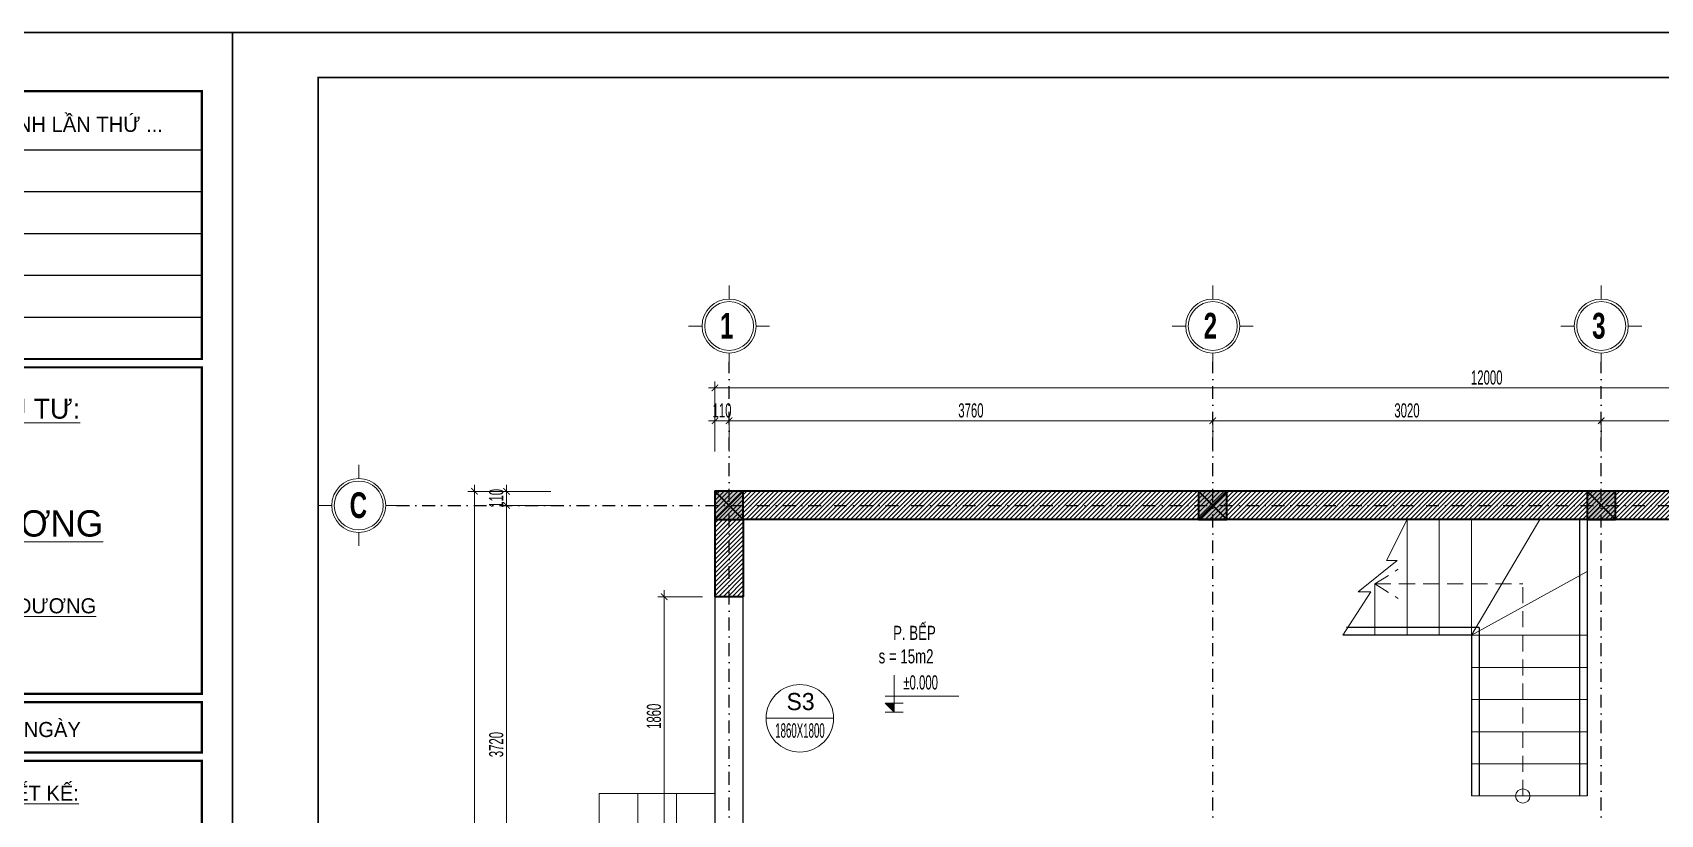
# Model space of a CAD drawing. Header units: inches. Extents: x 274208 to 641690, y -81912 to 129129.
# Drawn here: x 452918 to 465573, y 21044 to 27127 of the extents above; entities that cross this region are included whole.
import ezdxf
from ezdxf.enums import TextEntityAlignment as Align

# ---------------------------------------------------------------- set-up
doc = ezdxf.new("R2010")
doc.units = ezdxf.units.IN
doc.header["$MEASUREMENT"] = 0
doc.header["$PDMODE"] = 3
doc.linetypes.add('$1$HIDDEN', pattern=[0.375, 0.25, -0.125])
doc.linetypes.add('DASHDOT', pattern=[1, 0.5, -0.25, 0, -0.25])
for name, color, linetype, lineweight in [('01.Cut', 255, 'Continuous', 35), ('02.Thay', 145, 'Continuous', 20), ('03.Manh', 251, 'Continuous', 13), ('05.Text', 253, 'Continuous', 18), ('06.betong', 2, 'Continuous', 35), ('08.Dim', 156, 'Continuous', 15), ('09.Hatch', 250, 'Continuous', 5), ('10.Text', 254, 'Continuous', 18), ('11.Khung bo', 32, 'Continuous', 50), ('12.Khung', 36, 'Continuous', 25), ('DIM', 252, 'Continuous', 20), ('NN_KI HIEU', 22, 'Continuous', 18)]:
    doc.layers.add(name, color=color, linetype=linetype, lineweight=lineweight)
for name, color, linetype in [('NET VUA', 143, 'Continuous'), ('text', 7, 'Continuous'), ('TRUC', 250, 'DASHDOT')]:
    doc.layers.add(name, color=color, linetype=linetype)
doc.layers.add('Tpl_Bound', color=1, linetype='Continuous', plot=False)
doc.styles.add('AVANTH', font='')
doc.styles.add('AVANTHB', font='')
doc.styles.add('TT5_Text Dim', font='hoatbif.shx', dxfattribs={"width": 0.6})
doc.styles.add('VnAvantH', font='')
doc.styles.get('AVANTH').set_extended_font_data('.VnAvantH')
doc.styles.get('AVANTHB').set_extended_font_data('.VnAvantH', bold=True)
doc.styles.get('VnAvantH').set_extended_font_data('.VnAvantH')
doc.dimstyles.new('TT5_Dim 1-50', dxfattribs={"dimscale": 50, "dimtxt": 2.2, "dimasz": 1, "dimexe": 1, "dimexo": 0.5, "dimgap": 0.5, "dimtad": 1, "dimdec": 0, "dimzin": 0, "dimdsep": 46, "dimtxsty": 'TT5_Text Dim', "dimblk": 'ARCHTICK', "dimcen": 0, "dimdle": 1, "dimclrd": 256, "dimclre": 256, "dimclrt": 1, "dimadec": 0, "dimazin": 0, "dimtfac": 0.015, "dimtdec": 0, "dimtix": 1, "dimtmove": 2, "dimatfit": 3, "dimldrblk": 'DOT', "dimfxl": 1, "dimtolj": 1, "dimtzin": 0, "dimlwd": -1, "dimlwe": -1, "dimarcsym": 1})

# ---------------------------------------------------------------- blocks, each defined once
blk = doc.blocks.new('100')
at = {"layer": '11.Khung bo', "const_width": 26.7}
for points in [[(1860913, -945240), (1860913, -916940), (1896063, -916940), (1896063, -945240)], [(1896213, -920140), (1896213, -916940), (1901213, -916940), (1901213, -920140)], [(1896213, -924140), (1901213, -924140), (1901213, -920240), (1896213, -920240)], [(1896213, -924840), (1901213, -924840), (1901213, -924240), (1896213, -924240)], [(1896213, -930771), (1901213, -930771), (1901213, -924940), (1896213, -924940)]]:
    blk.add_lwpolyline(points, close=True, dxfattribs=at)
at = {"layer": '12.Khung'}
for p, q in [((1896213, -917640), (1901213, -917640)), ((1896213, -918140), (1901213, -918140)), ((1896213, -918640), (1901213, -918640)), ((1896213, -919140), (1901213, -919140)), ((1896213, -919640), (1901213, -919640))]:
    blk.add_line(p, q, dxfattribs=at)
at = {"layer": '12.Khung', "color": 1}
blk.add_lwpolyline([(1901579, -945940), (1901579, -916240), (1859580, -916240), (1859580, -945940)], close=True, dxfattribs=at)
at = {"layer": '05.Text', "style": 'VnAvantH'}
for s, p in [('Néi dung ®iÒu chØnh lÇn thø ...', (1898713, -917329)), ('H§ sè .../2019/H§-TVTK ngµy ', (1898057, -924540))]:
    blk.add_text(s, height=180, dxfattribs=at).set_placement(p, align=Align.MIDDLE)
for s, height, p in [('%%uChñ ®Çu t\xad:', 237.6, (1898716, -920853)), ('%%Uanh H¦¥NG', 313.63, (1898709, -922261)), ('%%U®Þa chØ : H¶I D¦¥NG', 180, (1898703, -923178)), ('%%U®¬n vÞ thiÕt kÕ:', 180, (1898713, -925416))]:
    blk.add_text(s, height=height, dxfattribs=at).set_placement(p, align=Align.CENTER)
blk = doc.blocks.new('\xad3yjrtuktyl')
at = {"layer": '06.betong'}
blk.add_hatch(color=0, dxfattribs=at).paths.add_polyline_path([(-110, -110), (110, -110), (110, 110), (-110, 110)])
at = {"layer": '06.betong', "color": 0}
for p, q in [((-110, 110), (110, -110)), ((-110, -110), (110, 110))]:
    blk.add_line(p, q, dxfattribs=at)
blk.add_lwpolyline([(-110, -110), (110, -110), (110, 110), (-110, 110)], close=True, dxfattribs=at)
blk = doc.blocks.new('_ARCHTICK')
at = {"color": 0, "linetype": 'ByBlock', "const_width": 0.15}
blk.add_lwpolyline([(-0.5, -0.5), (0.5, 0.5)], dxfattribs=at)
blk = doc.blocks.new('*D822')
at = {"layer": '08.Dim', "transparency": 16777216}
for p, q in [((458223, 24107), (458173, 24107)), ((458223, 23867), (458223, 24157)), ((458223, 24107), (458333, 24107)), ((458333, 23867), (458333, 24157)), ((458333, 24107), (458383, 24107))]:
    blk.add_line(p, q, dxfattribs=at)
at = {"layer": 'Defpoints', "color": 0, "transparency": 16777216}
for p in [(458333, 24107), (458223, 23842), (458333, 23842)]:
    blk.add_point(p, dxfattribs=at)
at = {"layer": '08.Dim', "transparency": 16777216, "xscale": 50, "yscale": 50, "zscale": 50}
blk.add_blockref('_ARCHTICK', (458223, 24107), dxfattribs=at)
at = {"layer": '08.Dim', "transparency": 16777216, "xscale": 50, "yscale": 50, "zscale": 50, "rotation": 180}
blk.add_blockref('_ARCHTICK', (458333, 24107), dxfattribs=at)
at = {"layer": '08.Dim', "color": 1, "transparency": 16777216, "insert": (458278, 24187), "char_height": 110, "attachment_point": 5, "style": 'TT5_Text Dim'}
blk.add_mtext('\\A1;110', dxfattribs=at)
blk = doc.blocks.new('_DOT')
at = {"color": 1, "linetype": 'ByBlock'}
blk.add_line((-0.5, 0), (-1, 0), dxfattribs=at)
at = {"color": 1, "linetype": 'ByBlock', "const_width": 0.5}
blk.add_lwpolyline([(-0.25, 0, 1), (0.25, 0, 1)], format="xyb", close=True, dxfattribs=at)
blk = doc.blocks.new('*D823')
at = {"layer": '08.Dim', "transparency": 16777216}
for p, q in [((458283, 24107), (462143, 24107)), ((458333, 23867), (458333, 24157)), ((462093, 23867), (462093, 24157))]:
    blk.add_line(p, q, dxfattribs=at)
at = {"layer": 'Defpoints', "color": 0, "transparency": 16777216}
for p in [(462093, 24107), (458333, 23842), (462093, 23842)]:
    blk.add_point(p, dxfattribs=at)
at = {"layer": '08.Dim', "transparency": 16777216, "xscale": 50, "yscale": 50, "zscale": 50, "rotation": 180}
blk.add_blockref('_ARCHTICK', (458333, 24107), dxfattribs=at)
at = {"layer": '08.Dim', "transparency": 16777216, "xscale": 50, "yscale": 50, "zscale": 50}
blk.add_blockref('_ARCHTICK', (462093, 24107), dxfattribs=at)
at = {"layer": '08.Dim', "color": 1, "transparency": 16777216, "insert": (460213, 24187), "char_height": 110, "attachment_point": 5, "style": 'TT5_Text Dim'}
blk.add_mtext('\\A1;3760', dxfattribs=at)
blk = doc.blocks.new('*D824')
at = {"layer": '08.Dim', "transparency": 16777216}
for p, q in [((462043, 24107), (465163, 24107)), ((462093, 23867), (462093, 24157)), ((465113, 23867), (465113, 24157))]:
    blk.add_line(p, q, dxfattribs=at)
at = {"layer": 'Defpoints', "color": 0, "transparency": 16777216}
for p in [(465113, 24107), (462093, 23842), (465113, 23842)]:
    blk.add_point(p, dxfattribs=at)
at = {"layer": '08.Dim', "transparency": 16777216, "xscale": 50, "yscale": 50, "zscale": 50, "rotation": 180}
blk.add_blockref('_ARCHTICK', (462093, 24107), dxfattribs=at)
at = {"layer": '08.Dim', "transparency": 16777216, "xscale": 50, "yscale": 50, "zscale": 50}
blk.add_blockref('_ARCHTICK', (465113, 24107), dxfattribs=at)
at = {"layer": '08.Dim', "color": 1, "transparency": 16777216, "insert": (463603, 24187), "char_height": 110, "attachment_point": 5, "style": 'TT5_Text Dim'}
blk.add_mtext('\\A1;3020', dxfattribs=at)
blk = doc.blocks.new('*D825')
at = {"layer": '08.Dim', "transparency": 16777216}
for p, q in [((465063, 24107), (469663, 24107)), ((465113, 23867), (465113, 24157)), ((469613, 23867), (469613, 24157))]:
    blk.add_line(p, q, dxfattribs=at)
at = {"layer": 'Defpoints', "color": 0, "transparency": 16777216}
for p in [(469613, 24107), (465113, 23842), (469613, 23842)]:
    blk.add_point(p, dxfattribs=at)
at = {"layer": '08.Dim', "transparency": 16777216, "xscale": 50, "yscale": 50, "zscale": 50, "rotation": 180}
blk.add_blockref('_ARCHTICK', (465113, 24107), dxfattribs=at)
at = {"layer": '08.Dim', "transparency": 16777216, "xscale": 50, "yscale": 50, "zscale": 50}
blk.add_blockref('_ARCHTICK', (469613, 24107), dxfattribs=at)
at = {"layer": '08.Dim', "color": 1, "transparency": 16777216, "insert": (467363, 24187), "char_height": 110, "attachment_point": 5, "style": 'TT5_Text Dim'}
blk.add_mtext('\\A1;4500', dxfattribs=at)
blk = doc.blocks.new('*D827')
at = {"layer": '08.Dim', "transparency": 16777216}
for p, q in [((458173, 24363), (470273, 24363)), ((458223, 23867), (458223, 24413)), ((470223, 23867), (470223, 24413))]:
    blk.add_line(p, q, dxfattribs=at)
at = {"layer": 'Defpoints', "color": 0, "transparency": 16777216}
for p in [(470223, 24363), (458223, 23842), (470223, 23842)]:
    blk.add_point(p, dxfattribs=at)
at = {"layer": '08.Dim', "transparency": 16777216, "xscale": 50, "yscale": 50, "zscale": 50, "rotation": 180}
blk.add_blockref('_ARCHTICK', (458223, 24363), dxfattribs=at)
at = {"layer": '08.Dim', "transparency": 16777216, "xscale": 50, "yscale": 50, "zscale": 50}
blk.add_blockref('_ARCHTICK', (470223, 24363), dxfattribs=at)
at = {"layer": '08.Dim', "color": 1, "transparency": 16777216, "insert": (464223, 24443), "char_height": 110, "attachment_point": 5, "style": 'TT5_Text Dim'}
blk.add_mtext('\\A1;12000', dxfattribs=at)
blk = doc.blocks.new('*D828')
at = {"layer": '08.Dim', "transparency": 16777216}
for p, q in [((456948, 23558), (456553, 23558)), ((456603, 23558), (456603, 23608)), ((456603, 23558), (456603, 23448)), ((456948, 23448), (456553, 23448)), ((456603, 23448), (456603, 23398))]:
    blk.add_line(p, q, dxfattribs=at)
at = {"layer": 'Defpoints', "color": 0, "transparency": 16777216}
for p in [(456973, 23558), (456603, 23448), (456973, 23448)]:
    blk.add_point(p, dxfattribs=at)
at = {"layer": '08.Dim', "transparency": 16777216, "xscale": 50, "yscale": 50, "zscale": 50}
for p, rotation in [((456603, 23558), 270), ((456603, 23448), 90)]:
    blk.add_blockref('_ARCHTICK', p, dxfattribs=dict(at, rotation=rotation))
at = {"layer": '08.Dim', "color": 1, "transparency": 16777216, "insert": (456523, 23503), "char_height": 110, "attachment_point": 5, "rotation": 90, "style": 'TT5_Text Dim'}
blk.add_mtext('\\A1;110', dxfattribs=at)
blk = doc.blocks.new('*D829')
at = {"layer": '08.Dim', "transparency": 16777216}
for p, q in [((456948, 23448), (456553, 23448)), ((456603, 23498), (456603, 19678)), ((456948, 19728), (456553, 19728))]:
    blk.add_line(p, q, dxfattribs=at)
at = {"layer": 'Defpoints', "color": 0, "transparency": 16777216}
for p in [(456973, 23448), (456603, 19728), (456973, 19728)]:
    blk.add_point(p, dxfattribs=at)
at = {"layer": '08.Dim', "transparency": 16777216, "xscale": 50, "yscale": 50, "zscale": 50}
for p, rotation in [((456603, 23448), 90), ((456603, 19728), 270)]:
    blk.add_blockref('_ARCHTICK', p, dxfattribs=dict(at, rotation=rotation))
at = {"layer": '08.Dim', "color": 1, "transparency": 16777216, "insert": (456523, 21588), "char_height": 110, "attachment_point": 5, "rotation": 90, "style": 'TT5_Text Dim'}
blk.add_mtext('\\A1;3720', dxfattribs=at)
blk = doc.blocks.new('*D832')
at = {"layer": '08.Dim', "transparency": 16777216}
for p, q in [((456948, 23558), (456303, 23558)), ((456353, 23608), (456353, 16508)), ((456948, 16558), (456303, 16558))]:
    blk.add_line(p, q, dxfattribs=at)
at = {"layer": 'Defpoints', "color": 0, "transparency": 16777216}
for p in [(456973, 23558), (456353, 16558), (456973, 16558)]:
    blk.add_point(p, dxfattribs=at)
at = {"layer": '08.Dim', "transparency": 16777216, "xscale": 50, "yscale": 50, "zscale": 50}
for p, rotation in [((456353, 23558), 90), ((456353, 16558), 270)]:
    blk.add_blockref('_ARCHTICK', p, dxfattribs=dict(at, rotation=rotation))
at = {"layer": '08.Dim', "color": 1, "transparency": 16777216, "insert": (456273, 20058), "char_height": 110, "attachment_point": 5, "rotation": 90, "style": 'TT5_Text Dim'}
blk.add_mtext('\\A1;7000', dxfattribs=at)
blk = doc.blocks.new('DANHTRUC')
for p, q in [((980383, -947347), (980383, -947137)), ((979963, -947767), (979753, -947767)), ((980803, -947767), (981013, -947767)), ((980383, -948187), (980383, -948397))]:
    blk.add_line(p, q)
for radius in [420, 380]:
    blk.add_circle((980383, -947767), radius)
blk = doc.blocks.new('A$C4E7C6F34')
at = {"layer": 'DIM'}
blk.add_hatch(color=256, dxfattribs=at).paths.add_polyline_path([(-38, 0), (-38, 138), (-178, 138)])
for p, q in [((-38, 576), (-38, 0)), ((964, 248), (-178, 248)), ((-178, 138), (101, 138)), ((-178, 138), (-38, 0)), ((-178, 0), (101, 0))]:
    blk.add_line(p, q, dxfattribs=at)
at = {"layer": 'text', "style": 'TT5_Text Dim', "flags": 8}
blk.add_attdef('%%P0.000', text='', height=220, dxfattribs=at).set_placement((102, 461), align=Align.MIDDLE_LEFT)
blk = doc.blocks.new('*D873')
at = {"layer": '08.Dim', "transparency": 16777216}
for p, q in [((457829, 22788), (457829, 20828)), ((458127, 22738), (457779, 22738)), ((458127, 20878), (457779, 20878))]:
    blk.add_line(p, q, dxfattribs=at)
at = {"layer": 'Defpoints', "color": 0, "transparency": 16777216}
for p in [(458152, 22738), (457829, 20878), (458152, 20878)]:
    blk.add_point(p, dxfattribs=at)
at = {"layer": '08.Dim', "transparency": 16777216, "xscale": 50, "yscale": 50, "zscale": 50}
for p, rotation in [((457829, 22738), 90), ((457829, 20878), 270)]:
    blk.add_blockref('_ARCHTICK', p, dxfattribs=dict(at, rotation=rotation))
at = {"layer": '08.Dim', "color": 1, "transparency": 16777216, "insert": (457749, 21808), "char_height": 110, "attachment_point": 5, "rotation": 90, "style": 'TT5_Text Dim'}
blk.add_mtext('\\A1;1860', dxfattribs=at)

msp = doc.modelspace()

# ---------------------------------------------------------------- hatches: boundary and pattern name
at = {"layer": '09.Hatch'}
h = msp.add_hatch(dxfattribs=at)
h.set_pattern_fill('ANSI31', color=256, scale=200)
h.set_pattern_definition([(45, (458223.329, 16558.276), (-17.67767, 17.67767), [])])
h.paths.add_polyline_path([(458223.3, 23558.3), (458223.3, 22738.3), (458443.3, 22738.3), (458443.3, 23338.3), (461983.3, 23338.3), (468283.3, 23338.3), (468283.3, 23088.3), (468503.3, 23088.3), (468503.3, 23338.3), (469503.3, 23338.3), (470223.3, 23338.3), (470223.3, 23558.3), (461983.3, 23558.3)])
h.paths.add_polyline_path([(458443.3, 19728.3), (462093.3, 19728.3), (462093.3, 19508.3), (462203.3, 19508.3), (462203.3, 19838.3), (458443.3, 19838.3), (458443.3, 19948.3), (458223.3, 19948.3), (458223.3, 16558.3), (460043.3, 16558.3), (460043.3, 16778.3), (458443.3, 16778.3)])
h.paths.add_polyline_path([(462093.3, 16778.3), (461343.3, 16778.3), (461343.3, 16558.3), (463203.3, 16558.3), (463203.3, 16778.3), (462203.3, 16778.3), (462203.3, 18078.3), (464203.3, 18078.3), (464203.3, 18188.3), (462203.3, 18188.3), (462203.3, 18578.3), (462093.3, 18578.3)])
h.paths.add_polyline_path([(465763.3, 16558.3), (465763.3, 16778.3), (465223.3, 16778.3), (465223.3, 19618.3), (465113.3, 19618.3), (465113.3, 18188.3), (465003.3, 18188.3), (465003.3, 18078.3), (465113.3, 18078.3), (465113.3, 16778.3), (463803.3, 16778.3), (463803.3, 16558.3)])
h.paths.add_polyline_path([(469723.3, 16558.3), (470523.3, 16558.3), (470523.3, 16778.3), (469723.3, 16778.3), (469723.3, 17508.3), (469503.3, 17508.3), (469503.3, 16778.3), (468963.3, 16778.3), (468963.3, 16558.3)])
h.paths.add_polyline_path([(469503.3, 19618.3), (469503.3, 19108.3), (469723.3, 19108.3), (469723.3, 19838.3), (468503.3, 19838.3), (468503.3, 20088.3), (468283.3, 20088.3), (468283.3, 19618.3)])

# ---------------------------------------------------------------- linework, layer by layer
at = {"layer": '01.Cut'}
for p, q in [((461983.3, 23338.3), (458443.3, 23338.3)), ((458443.3, 23338.3), (458443.3, 22738.3)), ((458443.3, 22738.3), (458223.3, 22738.3))]:
    msp.add_line(p, q, dxfattribs=at)
for points in [[(461983.3, 23558.3), (458223.3, 23558.3), (458223.3, 22738.3)], [(470223.3, 23338.3), (470223.3, 23558.3), (461983.3, 23558.3)], [(469503.3, 23338.3), (469503.3, 23338.3), (468503.3, 23338.3), (468503.3, 23088.3), (468283.3, 23088.3), (468283.3, 23338.3), (461983.3, 23338.3)]]:
    msp.add_lwpolyline(points, dxfattribs=at)
at = {"layer": '02.Thay'}
for p, q in [((463444.7, 23020.9), (463603.3, 23338.3)), ((463526.7, 23020.9), (463224.6, 22776.7)), ((463444.7, 23020.9), (463526.7, 23020.9)), ((463103.3, 22438.3), (463322.6, 22776.7)), ((463224.6, 22776.7), (463322.6, 22776.7))]:
    msp.add_line(p, q, dxfattribs=at)
msp.add_circle((464503.3, 21188.3), 55.6, dxfattribs=at)
at = {"layer": '03.Manh'}
for p, q in [((463603.3, 22438.3), (463603.3, 23338.3)), ((463853.3, 22438.3), (463853.3, 23338.3)), ((464103.3, 22438.3), (464103.3, 23338.3)), ((464103.3, 22438.3), (464635, 23338.3)), ((464103.3, 22438.3), (465003.3, 22933.7)), ((463353.3, 22438.3), (463353.3, 22838.3)), ((465003.3, 22438.3), (464103.3, 22438.3)), ((465003.3, 22188.3), (464103.3, 22188.3)), ((465003.3, 21938.3), (464103.3, 21938.3)), ((465003.3, 21688.3), (464103.3, 21688.3)), ((465003.3, 21438.3), (464103.3, 21438.3)), ((465003.3, 21188.3), (464103.3, 21188.3))]:
    msp.add_line(p, q, dxfattribs=at)
for points in [[(458223.3, 21208.3), (457323.3, 21208.3), (457323.3, 19618.3), (458223.3, 19618.3)], [(457623.3, 19618.3), (457623.3, 21208.3)], [(457923.3, 19618.3), (457923.3, 21208.3)]]:
    msp.add_lwpolyline(points, dxfattribs=at)
at = {"layer": '05.Text'}
msp.add_line((459145.3, 21792.5), (458620.3, 21792.5), dxfattribs=at)
msp.add_ellipse((458882.8, 21792.5), major_axis=(0, 262.5), ratio=1, start_param=3.141584, end_param=9.4247693, dxfattribs=at)
at = {"layer": 'NET VUA'}
for p, q in [((464943.3, 23338.3), (464943.3, 21188.3)), ((465003.3, 23338.3), (465003.3, 21188.3)), ((464103.3, 22438.3), (463103.3, 22438.3)), ((464163.3, 22498.3), (463133.3, 22498.3)), ((464103.3, 22438.3), (464103.3, 21188.3)), ((464163.3, 22498.3), (464163.3, 21188.3))]:
    msp.add_line(p, q, dxfattribs=at)
msp.add_lwpolyline([(458223.3, 20878.3), (458443.3, 20878.3), (458443.3, 22738.3), (458223.3, 22738.3)], close=True, dxfattribs=at)
at = {"layer": 'NN_KI HIEU', "linetype": '$1$HIDDEN', "ltscale": 500}
for p, q in [((463353.3, 22838.3), (463533.9, 22951.4)), ((463353.3, 22838.3), (464503.3, 22838.3)), ((463353.3, 22838.3), (463533.9, 22725.1)), ((464503.3, 21188.3), (464503.3, 22838.3))]:
    msp.add_line(p, q, dxfattribs=at)
at = {"layer": 'Tpl_Bound', "color": 1}
for points in [[(427121.3, 7786.2), (427121.3, 27127.3), (454472.3, 27127.3), (454472.3, 7786.2)], [(454472.3, 12277.4), (454472.3, 27127.3), (475472.1, 27127.3), (475472.1, 12277.4)]]:
    msp.add_lwpolyline(points, close=True, dxfattribs=at)
at = {"layer": 'TRUC', "ltscale": 200}
for p, q in [((458333.3, 15072.8), (458333.3, 24565.6)), ((462093.3, 15072.8), (462093.3, 24565.6)), ((465113.3, 15072.8), (465113.3, 24565.6)), ((455747.1, 23448.3), (472113, 23448.3))]:
    msp.add_line(p, q, dxfattribs=at)

# ---------------------------------------------------------------- block references
at = {"layer": '01.Cut'}
for p in [(458333.3, 23448.3), (462093.3, 23448.3), (465113.3, 23448.3)]:
    msp.add_blockref('\xad3yjrtuktyl', p, dxfattribs=at)
at = {"layer": '05.Text'}
for name, p, xscale, yscale, zscale in [('100', (-783873.5, 623800.8), 0.651219666679623, 0.651219666679623, 0.651219666679623), ('100', (-475317.5, 485247.3), 0.5, 0.5, 0.5), ('DANHTRUC', (-31858.4, 498727.7), 0.5, 0.5, 0.5), ('DANHTRUC', (-28098.4, 498727.7), 0.5, 0.5, 0.5), ('DANHTRUC', (-25078.4, 498727.7), 0.5, 0.5, 0.5), ('DANHTRUC', (-34737.7, 497331.6), 0.5, 0.5, 0.5)]:
    msp.add_blockref(name, p, dxfattribs=dict(at, xscale=xscale, yscale=yscale, zscale=zscale))
at = {"layer": '08.Dim'}
ref = msp.add_blockref('A$C4E7C6F34', (459636.3, 21841.1), dxfattribs=dict(at, xscale=0.5, yscale=0.5, zscale=0.5))
ref.add_attrib('%%P0.000', '%%p0.000', dxfattribs={"layer": 'text', "height": 110, "style": 'TT5_Text Dim', "width": 0.6, "flags": 8}).set_placement((459687.5, 22071.7), align=Align.MIDDLE_LEFT)

# ---------------------------------------------------------------- texts
at = {"layer": '05.Text', "width": 0.7}
for s, height, style, p in [('1', 200, 'AVANTHB', (458262.5, 24746.7)), ('2', 200, 'AVANTHB', (462022.5, 24746.7)), ('3', 200, 'AVANTHB', (465042.5, 24746.7)), ('c', 200, 'AVANTHB', (455383.2, 23350.6)), ('P. BÕP', 110, 'TT5_Text Dim', (459608, 22402)), ('s = 15m2', 110, 'TT5_Text Dim', (459495.7, 22219.5))]:
    msp.add_text(s, height=height, dxfattribs=dict(at, style=style)).set_placement(p)
at = {"layer": '10.Text', "style": 'AVANTH'}
msp.add_text('s3', height=133.33, dxfattribs=at).set_placement((458888.8, 21922.8), align=Align.MIDDLE_CENTER)
at = {"layer": '10.Text', "style": 'AVANTH', "width": 0.5}
msp.add_text('1860X1800', height=112.5, dxfattribs=at).set_placement((458883.9, 21697.4), align=Align.MIDDLE_CENTER)

# ---------------------------------------------------------------- dimensions: what is measured, and where the dimension line sits
at = {"layer": '08.Dim'}
for base, p1, p2, picture, middle in [((470223.3, 24363.3), (458223.3, 23841.6), (470223.3, 23841.6), '*D827', (464223.3, 24443.3)), ((458333.3, 24106.6), (458223.3, 23841.6), (458333.3, 23841.6), '*D822', (458278.3, 24186.6)), ((462093.3, 24106.6), (458333.3, 23841.6), (462093.3, 23841.6), '*D823', (460213.3, 24186.6)), ((465113.3, 24106.6), (462093.3, 23841.6), (465113.3, 23841.6), '*D824', (463603.3, 24186.6)), ((469613.3, 24106.6), (465113.3, 23841.6), (469613.3, 23841.6), '*D825', (467363.3, 24186.6))]:
    dim = msp.add_linear_dim(base=base, p1=p1, p2=p2, dimstyle='TT5_Dim 1-50', dxfattribs=at)
    dim.commit()
    dim.dimension.update_dxf_attribs({"geometry": picture, "text_midpoint": middle})
for base, p1, p2, picture, middle in [((456353.4, 16558.3), (456972.8, 23558.3), (456972.8, 16558.3), '*D832', (456273.4, 20058.3)), ((456603.4, 23448.3), (456972.8, 23558.3), (456972.8, 23448.3), '*D828', (456523.4, 23503.3)), ((456603.4, 19728.3), (456972.8, 23448.3), (456972.8, 19728.3), '*D829', (456523.4, 21588.3)), ((457828.5, 20878.3), (458151.6, 22738.3), (458151.6, 20878.3), '*D873', (457748.5, 21808.3))]:
    dim = msp.add_linear_dim(base=base, p1=p1, p2=p2, angle=90, dimstyle='TT5_Dim 1-50', dxfattribs=at)
    dim.commit()
    dim.dimension.update_dxf_attribs({"geometry": picture, "text_midpoint": middle})

doc.saveas('drawing.dxf')
